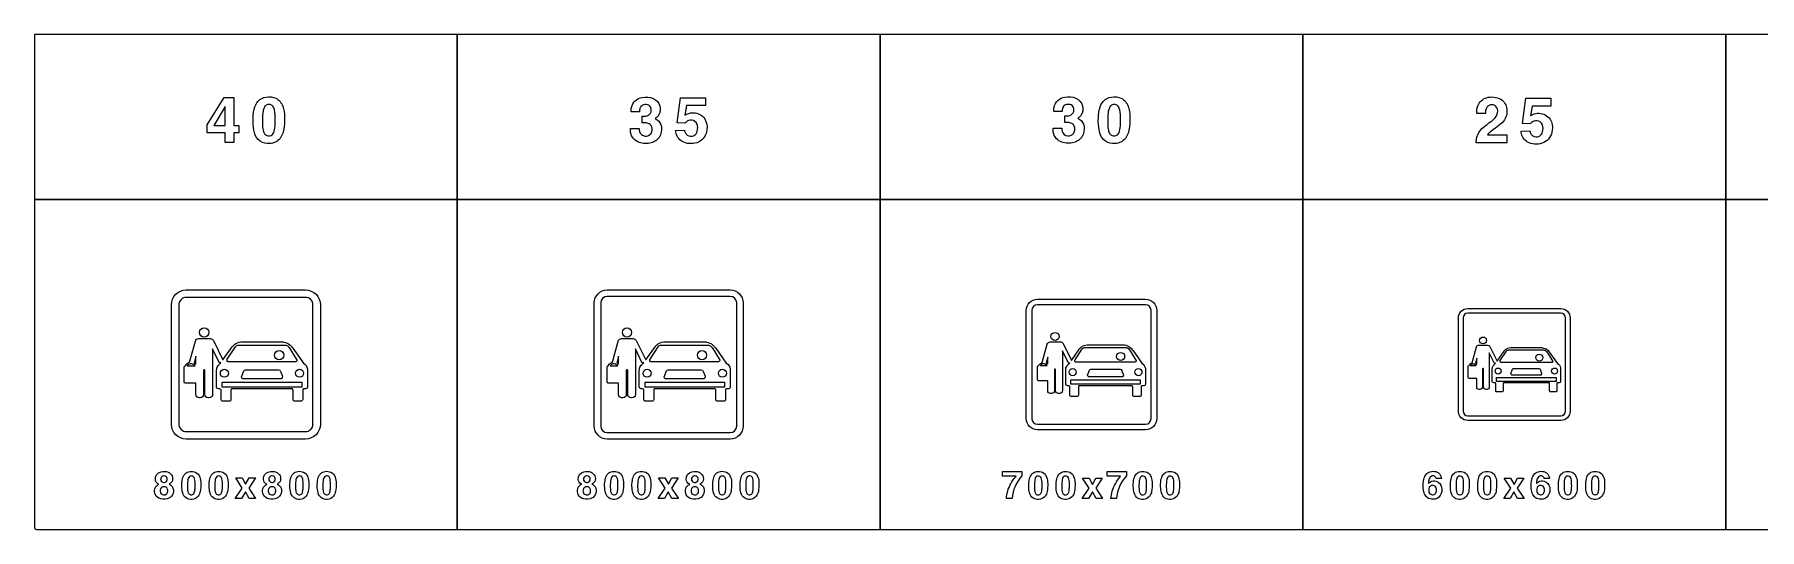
# Model space of a CAD drawing. Extents: x 0 to 18160, y 0 to 2655.
# Drawn here: x 0 to 9262, y 0 to 2655 of the extents above; entities that cross this region are included whole.
import ezdxf

# ---------------------------------------------------------------- set-up
doc = ezdxf.new("R2010")
doc.units = 0
doc.header["$MEASUREMENT"] = 0

msp = doc.modelspace()

# ---------------------------------------------------------------- linework, layer by layer
for points in [[(0, 1770), (2270, 1770), (2270, 2655), (0, 2655)], [(2270, 1770), (4540, 1770), (4540, 2655), (2270, 2655)], [(4540, 1770), (6810, 1770), (6810, 2655), (4540, 2655)], [(6810, 1770), (9080, 1770), (9080, 2655), (6810, 2655)], [(9080, 1770), (11350, 1770), (11350, 2655), (9080, 2655)], [(927.496, 2171.35), (1017.9, 2317.79), (1070.98, 2317.79), (1070.98, 2166.57), (1097.95, 2166.57), (1097.95, 2128.53), (1070.98, 2128.53), (1070.98, 2076.28), (1023.46, 2076.28), (1023.46, 2128.53), (927.496, 2128.53)], [(1023.46, 2269.13), (963.474, 2166.57), (1023.46, 2166.57)], [(2270, 0), (4540, 0), (4540, 1770), (2270, 1770)], [(4540, 0), (6810, 0), (6810, 1770), (4540, 1770)], [(6810, 0), (9080, 0), (9080, 1770), (6810, 1770)], [(9080, 0), (11350, 0), (11350, 1770), (9080, 1770)], [(1434.7, 790.851), (1434.7, 763.819), (1007.9, 763.819), (1007.9, 790.851)], [(3704.7, 790.851), (3704.7, 763.819), (3277.9, 763.819), (3277.9, 790.851)], [(5937.24, 802.619), (5937.24, 778.966), (5563.79, 778.966), (5563.79, 802.619)], [(8169.78, 814.388), (8169.78, 794.114), (7849.68, 794.114), (7849.68, 814.388)], [(1115.2, 221.769), (1080.08, 276.319), (1114.84, 276.319), (1133.11, 242.267), (1151.83, 276.319), (1185.98, 276.319), (1150.44, 222.29), (1186.95, 166.272), (1152.4, 166.272), (1132.54, 202.362), (1112.14, 166.272), (1077.99, 166.272)], [(3385.19, 221.769), (3350.07, 276.319), (3384.84, 276.319), (3403.11, 242.267), (3421.83, 276.319), (3455.97, 276.319), (3420.43, 222.29), (3456.95, 166.271), (3422.4, 166.271), (3402.54, 202.361), (3382.14, 166.271), (3347.99, 166.271)], [(5662.41, 221.387), (5627.29, 275.936), (5662.06, 275.936), (5680.33, 241.884), (5699.05, 275.936), (5733.19, 275.936), (5697.65, 221.908), (5734.17, 165.889), (5699.62, 165.889), (5679.76, 201.979), (5659.35, 165.889), (5625.21, 165.889)], [(7925.79, 221.523), (7890.67, 276.072), (7925.43, 276.072), (7943.7, 242.02), (7962.42, 276.072), (7996.57, 276.072), (7961.03, 222.044), (7997.54, 166.025), (7962.99, 166.025), (7943.13, 202.115), (7922.73, 166.025), (7888.58, 166.025)]]:
    msp.add_lwpolyline(points, close=True)
for points in [[(1173.29, 2191.65, -0.0563084), (1179.33, 2254.48, -0.130301), (1201.53, 2298.28, -0.174843), (1243.35, 2319.69, -0.147552), (1296.47, 2313.05, -0.192146), (1333.28, 2269.88, -0.0833996), (1342.52, 2212.85, -0.0545507), (1337.51, 2142.08, -0.116773), (1318.43, 2098, -0.221099), (1263.57, 2070.32, -0.162564), (1212.11, 2082.84, -0.174743), (1180.84, 2128.26, -0.0640867), (1173.37, 2186.95)], [(3199.84, 2150.87), (3246.2, 2150.87, 0.0411845), (3248.26, 2135.66, 0.335066), (3278.75, 2110.39, 0.276505), (3310.74, 2124.92, 0.158203), (3316.31, 2145.65, 0.0878221), (3313.34, 2161.57, 0.217575), (3294.82, 2178.43, 0.0882727), (3273.57, 2181.56), (3262.75, 2181.56), (3262.75, 2216.82, 0.0282129), (3282.34, 2217.42, 0.50028), (3309.32, 2262.91, 0.235001), (3290.79, 2277.96, 0.165496), (3265.12, 2275.67, 0.220849), (3250.9, 2259.12, 0.055705), (3248.02, 2240.92), (3203.2, 2240.92, -0.0488003), (3204.97, 2263.51, -0.30773), (3262.59, 2318.01, -0.146685), (3322.07, 2312.08, -0.469869), (3348.61, 2219.31, -0.0891152), (3336.57, 2207.54), (3332.3, 2204.54, -0.0245333), (3343.48, 2198.14, -0.202429), (3365.75, 2161.45, -0.422325), (3303.08, 2072, -0.154301), (3238.98, 2079.19, -0.287878), (3199.96, 2139.89, -0.0143877)], [(3442.43, 2139.57), (3489.39, 2141.35, 0.0452719), (3495.79, 2125.12, 0.0567733), (3500.53, 2118.25, 0.070207), (3504.95, 2114.77, 0.264984), (3540.97, 2112.87, 0.20748), (3558.38, 2135.98, 0.147389), (3557.24, 2174.01, 0.308532), (3527.86, 2195.42, 0.215743), (3498.08, 2185.19, 0.028781), (3492.71, 2178.95), (3450.09, 2180.96), (3467.91, 2315.64), (3601.95, 2315.64), (3601.95, 2273.77), (3501.51, 2273.77), (3492.55, 2221.76, -0.0211252), (3505.46, 2229.3, -0.121371), (3538.8, 2235.15, -0.244671), (3598.59, 2203.2, -0.173069), (3610.16, 2144.07, -0.256779), (3564.98, 2078.08, -0.199585), (3485.44, 2077.01, -0.245625), (3445.16, 2125.91, -0.0170062)], [(5469.08, 2152.29), (5515.45, 2152.29, 0.0411845), (5517.5, 2137.08, 0.335066), (5547.99, 2111.8, 0.276505), (5579.98, 2126.34, 0.158203), (5585.55, 2147.07, 0.0878221), (5582.59, 2162.99, 0.217575), (5564.07, 2179.85, 0.0882727), (5542.82, 2182.97), (5532, 2182.97), (5532, 2218.24, 0.0282129), (5551.59, 2218.83, 0.50028), (5578.56, 2264.33, 0.235001), (5560.04, 2279.38, 0.165496), (5534.37, 2277.09, 0.220849), (5520.15, 2260.54, 0.055705), (5517.27, 2242.33), (5472.44, 2242.33, -0.0488003), (5474.22, 2264.92, -0.30773), (5531.84, 2319.43, -0.146685), (5591.32, 2313.5, -0.469869), (5617.86, 2220.73, -0.0891152), (5605.81, 2208.96), (5601.55, 2205.96, -0.0245333), (5612.72, 2199.56, -0.202429), (5635, 2162.87, -0.422325), (5572.32, 2073.41, -0.154301), (5508.22, 2080.6, -0.287878), (5469.2, 2141.31, -0.0143877)], [(5711.68, 2191.65, -0.0563084), (5717.72, 2254.48, -0.130301), (5739.91, 2298.28, -0.174843), (5781.74, 2319.69, -0.147552), (5834.86, 2313.05, -0.192146), (5871.67, 2269.88, -0.0833996), (5880.91, 2212.85, -0.0545507), (5875.89, 2142.08, -0.116773), (5856.82, 2098, -0.221099), (5801.96, 2070.32, -0.162564), (5750.5, 2082.84, -0.174743), (5719.22, 2128.26, -0.0640867), (5711.76, 2186.95)], [(7741.06, 2074.79, -0.0640343), (7742.32, 2095.72, -0.161687), (7778.14, 2156.27, -0.0283718), (7819.97, 2188.65, 0.0545111), (7840.86, 2206.58, 0.192461), (7855.83, 2246.12, 0.234238), (7842.24, 2272.5, 0.196223), (7816.93, 2277.28, 0.252425), (7795.01, 2260.1, 0.0856617), (7790.86, 2243.08, 0.0202329), (7790.15, 2231.39), (7743.51, 2231.39, -0.0983795), (7749.55, 2272.7, -0.245047), (7795.72, 2315.83, -0.207102), (7872.69, 2307.49, -0.233443), (7905.15, 2255.16, -0.20961), (7886.99, 2190.98, -0.0785124), (7853.06, 2159.51, 0.0107372), (7817.24, 2133.72, 0.0665092), (7801.37, 2117.68), (7905.86, 2117.68), (7905.86, 2074.79)], [(1224.67, 2161.12, 0.0124589), (1225.19, 2154.8, 0.0668192), (1230.8, 2129.4, 0.615362), (1281.7, 2123.79, 0.0726881), (1287.15, 2136.83, 0.0588562), (1291.85, 2174.11, 0.0389037), (1290.23, 2241.09, 0.084671), (1283.64, 2264.43, 0.156013), (1272.18, 2276.6, 0.143208), (1256.47, 2279.56, 0.172584), (1240.71, 2273.36, 0.132565), (1230.76, 2257.8, 0.0498315), (1226.21, 2236.08, 0.0368731)], [(5763.06, 2161.12, 0.0124589), (5763.57, 2154.8, 0.0668192), (5769.18, 2129.4, 0.615362), (5820.09, 2123.79, 0.0726881), (5825.54, 2136.83, 0.0588562), (5830.24, 2174.11, 0.0389037), (5828.62, 2241.09, 0.084671), (5822.02, 2264.43, 0.156013), (5810.57, 2276.6, 0.143208), (5794.85, 2279.56, 0.172584), (5779.09, 2273.36, 0.132565), (5769.14, 2257.8, 0.0498315), (5764.6, 2236.08, 0.0368731)], [(7981.21, 2136.73), (8028.17, 2138.5, 0.0452719), (8034.56, 2122.27, 0.0567733), (8039.3, 2115.4, 0.070207), (8043.73, 2111.92, 0.264984), (8079.74, 2110.03, 0.20748), (8097.16, 2133.13, 0.147389), (8096.02, 2171.17, 0.308532), (8066.63, 2192.57, 0.215743), (8036.85, 2182.34, 0.028781), (8031.48, 2176.1), (7988.87, 2178.12), (8006.68, 2312.79), (8140.72, 2312.79), (8140.72, 2270.93), (8040.29, 2270.93), (8031.33, 2218.92, -0.0211252), (8044.24, 2226.46, -0.121371), (8077.57, 2232.3, -0.244671), (8137.37, 2200.35, -0.173069), (8148.94, 2141.23, -0.256779), (8103.76, 2075.23, -0.199585), (8024.22, 2074.17, -0.245625), (7983.93, 2123.06, -0.0170062)], [(2270, 1770), (0, 1770), (0.01, 10.02, 0.414794), (10.02, 0.01), (2270, 0)], [(815, 485, -0.414213), (735, 565), (735, 1205, -0.414213), (815, 1285), (1455, 1285, -0.414213), (1535, 1205), (1535, 565, -0.414213), (1455, 485)], [(815, 525), (1455, 525, 0.414213), (1495, 565), (1495, 1205, 0.414213), (1455, 1245), (815, 1245, 0.414213), (775, 1205), (775, 565, 0.414213)], [(3075, 485, -0.414213), (3005, 555), (3005, 1215, -0.414213), (3075, 1285), (3735, 1285, -0.414213), (3805, 1215), (3805, 555, -0.414213), (3735, 485)], [(3075, 520), (3735, 520, 0.414213), (3770, 555), (3770, 1215, 0.414213), (3735, 1250), (3075, 1250, 0.414213), (3040, 1215), (3040, 555, 0.414213)], [(5385, 535, -0.414213), (5325, 595), (5325, 1175, -0.414213), (5385, 1235), (5965, 1235, -0.414213), (6025, 1175), (6025, 595, -0.414213), (5965, 535)], [(5385, 565), (5965, 565, 0.414213), (5995, 595), (5995, 1175, 0.414213), (5965, 1205), (5385, 1205, 0.414213), (5355, 1175), (5355, 595, 0.414213)], [(7695, 585, -0.414213), (7645, 635), (7645, 1135, -0.414213), (7695, 1185), (8195, 1185, -0.414213), (8245, 1135), (8245, 635, -0.414213), (8195, 585)], [(7695, 610), (8195, 610, 0.414213), (8220, 635), (8220, 1135, 0.414213), (8195, 1160), (7695, 1160, 0.414213), (7670, 1135), (7670, 635, 0.414213)], [(1000.96, 894.399), (999.672, 893.763, -0.413802), (991.646, 896.499), (956.228, 968.594), (956.228, 855.987), (956.244, 724.752, -0.413897), (938.249, 706.766), (933.01, 706.768, -0.413866), (915.016, 724.752), (915.03, 852.982, 0.414533), (912.03, 855.985), (910.426, 855.986, 0.414567), (907.424, 852.982), (907.439, 724.751, -0.413892), (889.443, 706.766), (884.205, 706.768, -0.41387), (866.211, 724.752), (866.217, 785.115), (810.448, 785.115, -0.414213), (804.448, 791.115), (804.448, 872.381, -0.414213), (810.613, 878.381, -0.127404), (827.548, 895.251, -0.0535325), (833.083, 897.811), (863.931, 1010.61, -0.33755), (881.276, 1023.84), (944.178, 1023.84, -0.28548), (960.311, 1013.79), (1011.66, 909.29), (1061.73, 980.183, -0.0433558), (1064.66, 984.057, -0.0677925), (1080.41, 996.965, -0.128893), (1118.13, 1006.3), (1328.89, 1006.3, -0.0466371), (1333.19, 1006, -0.0249269), (1337.54, 1005.19, -0.123692), (1372.5, 989.405, -0.0271849), (1382.34, 978.7), (1383.3, 977.655, -0.0169789), (1386.47, 973.524, -0.0240585), (1387.82, 971.821), (1443.61, 892.813, -0.217776), (1465.55, 860.428), (1465.55, 766.851), (1465.54, 763.493, -0.377789), (1457.17, 754.019), (1444.99, 753.988, 0.414214), (1440.43, 749.512), (1440.45, 697.951, -0.415), (1430.89, 688.423), (1400.71, 688.453, -0.0246097), (1396.95, 688.413, -0.00871075), (1394.95, 688.767, -0.0716923), (1392.54, 689.3, -0.213605), (1388.7, 694.261, -0.071262), (1388.01, 700.332), (1388.01, 742.931, 0.0407418), (1387.83, 748.863, 0.114408), (1386.26, 752.633, 0.212182), (1382.79, 754.356, 0.0387596), (1379.39, 754.308), (1067.09, 753.996), (1060.45, 753.984, 0.148187), (1057.98, 753.428, 0.211182), (1054.69, 749.459, 0.105177), (1054.52, 747.856), (1054.42, 697.735), (1054.42, 696.844, -0.420324), (1045.81, 688.452), (1014.87, 688.453, -0.0202063), (1010.82, 688.439, -0.00735415), (1008.99, 688.773, -0.0404051), (1006.49, 689.389, -0.279281), (1002.37, 695.72, -0.0747049), (1002.15, 698.58), (1002.17, 700.332), (1002.17, 744.568, 0.0285896), (1002.13, 749.473, 0.358542), (995.046, 754.111), (987.671, 754.101, -0.178493), (979.267, 758.124, -0.180679), (977.029, 763.836), (976.762, 845.661), (976.741, 849.801), (978.397, 865.179, -0.143954), (991.99, 885.533, 0.0876738), (992.798, 886.377), (998.213, 891.549, 0.0300369), (999.229, 892.595)], [(886.418, 1056.81, -1), (936.037, 1056.81, -1)], [(3270.96, 894.399), (3269.67, 893.763, -0.413802), (3261.65, 896.499), (3226.23, 968.594), (3226.23, 855.987), (3226.24, 724.752, -0.413897), (3208.25, 706.766), (3203.01, 706.768, -0.413866), (3185.02, 724.752), (3185.03, 852.982, 0.414533), (3182.03, 855.985), (3180.43, 855.986, 0.414567), (3177.42, 852.982), (3177.44, 724.751, -0.413892), (3159.44, 706.766), (3154.2, 706.768, -0.41387), (3136.21, 724.752), (3136.22, 785.115), (3080.45, 785.115, -0.414213), (3074.45, 791.115), (3074.45, 872.381, -0.414213), (3080.61, 878.381, -0.127404), (3097.55, 895.251, -0.0535325), (3103.08, 897.811), (3133.93, 1010.61, -0.33755), (3151.28, 1023.84), (3214.18, 1023.84, -0.28548), (3230.31, 1013.79), (3281.66, 909.29), (3331.73, 980.183, -0.0433558), (3334.66, 984.057, -0.0677925), (3350.41, 996.965, -0.128893), (3388.13, 1006.3), (3598.89, 1006.3, -0.0466371), (3603.19, 1006, -0.0249269), (3607.54, 1005.19, -0.123692), (3642.5, 989.405, -0.0271849), (3652.34, 978.7), (3653.3, 977.655, -0.0169789), (3656.47, 973.524, -0.0240585), (3657.82, 971.821), (3713.61, 892.813, -0.217776), (3735.55, 860.428), (3735.55, 766.851), (3735.54, 763.493, -0.377789), (3727.17, 754.019), (3714.99, 753.988, 0.414214), (3710.43, 749.512), (3710.45, 697.951, -0.415), (3700.89, 688.423), (3670.71, 688.453, -0.0246097), (3666.95, 688.413, -0.00871075), (3664.95, 688.767, -0.0716923), (3662.54, 689.3, -0.213605), (3658.7, 694.261, -0.071262), (3658.01, 700.332), (3658.01, 742.931, 0.0407418), (3657.83, 748.863, 0.114408), (3656.26, 752.633, 0.212182), (3652.79, 754.356, 0.0387596), (3649.39, 754.308), (3337.09, 753.996), (3330.44, 753.984, 0.148187), (3327.97, 753.428, 0.211182), (3324.69, 749.459, 0.105177), (3324.52, 747.856), (3324.42, 697.735), (3324.42, 696.844, -0.420324), (3315.81, 688.452), (3284.87, 688.453, -0.0202063), (3280.82, 688.439, -0.00735415), (3278.99, 688.773, -0.0404051), (3276.49, 689.389, -0.279281), (3272.37, 695.72, -0.0747049), (3272.15, 698.58), (3272.17, 700.332), (3272.17, 744.568, 0.0285896), (3272.13, 749.473, 0.358542), (3265.05, 754.111), (3257.67, 754.101, -0.178493), (3249.27, 758.124, -0.180679), (3247.03, 763.836), (3246.76, 845.661), (3246.74, 849.801), (3248.4, 865.179, -0.143954), (3261.99, 885.533, 0.0876738), (3262.8, 886.377), (3268.21, 891.549, 0.0300369), (3269.23, 892.595)], [(3156.42, 1056.81, -1), (3206.04, 1056.81, -1)], [(5457.49, 1035.33, -1), (5500.91, 1035.33, -1)], [(7758.56, 1013.85, -1), (7795.78, 1013.85, -1)], [(856.641, 894.501, -0.0125616), (857.809, 893.709, -0.0566182), (866.228, 886.264), (866.228, 929.565)], [(1349.51, 988.249, -0.0341437), (1354.99, 986.397, -0.135886), (1367.11, 976.773), (1367.75, 975.672), (1407.55, 912.292, -0.0271054), (1408.81, 909.752, -0.455939), (1401.81, 899.015, -0.0438466), (1397.14, 899.015), (1110.63, 899.015), (1040.05, 899.197, -0.0812799), (1038.13, 899.569, -0.410317), (1033.63, 910.861, -0.0211947), (1035.07, 913.063), (1078.59, 980.523, -0.0966941), (1082.19, 984.523, -0.0933434), (1090.91, 988.035, -0.0584496), (1092.32, 988.249, -0.023847), (1100.71, 989.176), (1336.97, 989.117), (1344.29, 988.991, -0.0318749)], [(1288.93, 934.607, -1), (1338.54, 934.607, -1)], [(3126.64, 894.501, -0.0125616), (3127.81, 893.709, -0.0566182), (3136.23, 886.264), (3136.23, 929.565)], [(3619.51, 988.249, -0.0341437), (3624.99, 986.397, -0.135886), (3637.11, 976.773), (3637.75, 975.672), (3677.55, 912.292, -0.0271054), (3678.81, 909.752, -0.455939), (3671.81, 899.015, -0.0438466), (3667.14, 899.015), (3380.63, 899.015), (3310.05, 899.197, -0.0812799), (3308.13, 899.569, -0.410317), (3303.63, 910.861, -0.0211947), (3305.07, 913.063), (3348.59, 980.523, -0.0966941), (3352.19, 984.523, -0.0933434), (3360.91, 988.035, -0.0584496), (3362.32, 988.249, -0.023847), (3370.71, 989.176), (3606.97, 989.117), (3614.29, 988.991, -0.0318749)], [(3558.93, 934.607, -1), (3608.54, 934.607, -1)], [(5557.72, 893.224), (5556.59, 892.668, -0.413802), (5549.56, 895.062), (5518.57, 958.145), (5518.57, 859.614), (5518.59, 744.783, -0.413897), (5502.84, 729.046), (5498.26, 729.047, -0.413866), (5482.51, 744.783), (5482.53, 856.984, 0.414533), (5479.9, 859.612), (5478.5, 859.612, 0.414567), (5475.87, 856.985), (5475.88, 744.782, -0.413892), (5460.14, 729.046), (5455.55, 729.047, -0.41387), (5439.81, 744.783), (5439.82, 797.601), (5391.02, 797.601, -0.414213), (5385.77, 802.851), (5385.77, 873.958, -0.414213), (5391.16, 879.208, -0.127404), (5405.98, 893.969, -0.0535325), (5410.82, 896.21), (5437.81, 994.906, -0.33755), (5452.99, 1006.49), (5508.03, 1006.48, -0.28548), (5522.15, 997.693), (5567.07, 906.254), (5610.89, 968.285, -0.0433558), (5613.45, 971.675, -0.0677925), (5627.24, 982.97, -0.128893), (5660.24, 991.135), (5844.65, 991.135, -0.0466371), (5848.42, 990.874, -0.0249269), (5852.22, 990.163, -0.123692), (5882.81, 976.355, -0.0271849), (5891.42, 966.988), (5892.26, 966.073, -0.0169789), (5895.04, 962.459, -0.0240585), (5896.22, 960.969), (5945.03, 891.837, -0.217776), (5964.23, 863.5), (5964.23, 781.619), (5964.22, 778.682, -0.377789), (5956.9, 770.391), (5946.24, 770.365, 0.414214), (5942.25, 766.448), (5942.27, 721.332, -0.415), (5933.9, 712.995), (5907.5, 713.022, -0.0246097), (5904.21, 712.987, -0.00871075), (5902.46, 713.296, -0.0716923), (5900.35, 713.763, -0.213605), (5896.99, 718.104, -0.071262), (5896.38, 723.416), (5896.38, 760.689, 0.0407418), (5896.23, 765.88, 0.114408), (5894.85, 769.179, 0.212182), (5891.82, 770.687, 0.0387596), (5888.84, 770.645), (5615.58, 770.371), (5609.76, 770.361, 0.148187), (5607.6, 769.875, 0.211182), (5604.73, 766.401, 0.105177), (5604.58, 764.999), (5604.49, 721.143), (5604.49, 720.364, -0.420324), (5596.96, 713.021), (5569.89, 713.022, -0.0202063), (5566.34, 713.009, -0.00735415), (5564.74, 713.302, -0.0404051), (5562.55, 713.841, -0.279281), (5558.94, 719.38, -0.0747049), (5558.76, 721.883), (5558.78, 723.416), (5558.78, 762.122, 0.0285896), (5558.74, 766.414, 0.358542), (5552.54, 770.472), (5546.09, 770.464, -0.178493), (5538.73, 773.984, -0.180679), (5536.77, 778.982), (5536.54, 850.579), (5536.52, 854.201), (5537.97, 867.656, -0.143954), (5549.87, 885.467, 0.0876738), (5550.57, 886.205), (5555.31, 890.731, 0.0300369), (5556.2, 891.645)], [(5862.7, 975.343, -0.0341437), (5867.49, 973.723, -0.135886), (5878.1, 965.302), (5878.66, 964.338), (5913.48, 908.881, -0.0271054), (5914.58, 906.658, -0.455939), (5908.46, 897.263, -0.0438466), (5904.37, 897.263), (5653.68, 897.263), (5591.92, 897.423, -0.0812799), (5590.24, 897.748, -0.410317), (5586.3, 907.629, -0.0211947), (5587.56, 909.555), (5625.64, 968.582, -0.0966941), (5628.79, 972.082, -0.0933434), (5636.42, 975.155, -0.0584496), (5637.66, 975.343, -0.023847), (5644.99, 976.154), (5851.72, 976.103), (5858.13, 975.992, -0.0318749)], [(5809.69, 928.406, -1), (5853.1, 928.406, -1)], [(7844.47, 892.049), (7843.5, 891.572, -0.413802), (7837.48, 893.624), (7810.92, 947.696), (7810.92, 863.241), (7810.93, 764.814, -0.413897), (7797.44, 751.325), (7793.51, 751.326, -0.413866), (7780.01, 764.814), (7780.02, 860.987, 0.414533), (7777.77, 863.239), (7776.57, 863.239, 0.414567), (7774.32, 860.987), (7774.33, 764.813, -0.413892), (7760.83, 751.325), (7756.9, 751.326, -0.41387), (7743.41, 764.814), (7743.41, 810.086), (7701.59, 810.086, -0.414213), (7697.09, 814.586), (7697.09, 875.536, -0.414213), (7701.71, 880.036, -0.127404), (7714.41, 892.688, -0.0535325), (7718.56, 894.608), (7741.7, 979.206, -0.33755), (7754.71, 989.132), (7801.88, 989.13, -0.28548), (7813.98, 981.594), (7852.49, 903.217), (7890.05, 956.387, -0.0433558), (7892.24, 959.293, -0.0677925), (7904.06, 968.974, -0.128893), (7932.35, 975.973), (8090.42, 975.973, -0.0466371), (8093.65, 975.749, -0.0249269), (8096.91, 975.14, -0.123692), (8123.13, 963.304, -0.0271849), (8130.5, 955.275), (8131.23, 954.491, -0.0169789), (8133.61, 951.393, -0.0240585), (8134.62, 950.116), (8176.46, 890.86, -0.217776), (8192.92, 866.571), (8192.92, 796.388), (8192.91, 793.87, -0.377789), (8186.63, 786.764), (8177.5, 786.741, 0.414214), (8174.08, 783.384), (8174.09, 744.713, -0.415), (8166.92, 737.567), (8144.29, 737.59, -0.0246097), (8141.46, 737.56, -0.00871075), (8139.96, 737.825, -0.0716923), (8138.16, 738.225, -0.213605), (8135.28, 741.946, -0.071262), (8134.75, 746.499), (8134.75, 778.448, 0.0407418), (8134.63, 782.897, 0.114408), (8133.45, 785.725, 0.212182), (8130.85, 787.017, 0.0387596), (8128.3, 786.981), (7894.07, 786.747), (7889.08, 786.738, 0.148187), (7887.23, 786.321, 0.211182), (7884.77, 783.344, 0.105177), (7884.64, 782.142), (7884.57, 744.551), (7884.56, 743.883, -0.420324), (7878.11, 737.589), (7854.9, 737.59, -0.0202063), (7851.86, 737.579, -0.00735415), (7850.49, 737.83, -0.0404051), (7848.62, 738.292, -0.279281), (7845.52, 743.04, -0.0747049), (7845.36, 745.185), (7845.38, 746.499), (7845.38, 779.676, 0.0285896), (7845.35, 783.355, 0.358542), (7840.03, 786.833), (7834.5, 786.826, -0.178493), (7828.2, 789.843, -0.180679), (7826.52, 794.127), (7826.32, 855.496), (7826.31, 858.601), (7827.55, 870.134, -0.143954), (7837.74, 885.4, 0.0876738), (7838.35, 886.033), (7842.41, 889.912, 0.0300369), (7843.17, 890.696)], [(8105.89, 962.437, -0.0341437), (8110, 961.048, -0.135886), (8119.09, 953.83), (8119.57, 953.004), (8149.42, 905.469, -0.0271054), (8150.36, 903.564, -0.455939), (8145.11, 895.511, -0.0438466), (8141.61, 895.511), (7926.72, 895.511), (7873.79, 895.648, -0.0812799), (7872.35, 895.927, -0.410317), (7868.97, 904.396, -0.0211947), (7870.05, 906.047), (7902.69, 956.642, -0.0966941), (7905.39, 959.642, -0.0933434), (7911.93, 962.276, -0.0584496), (7912.99, 962.437, -0.023847), (7919.28, 963.132), (8096.48, 963.088), (8101.97, 962.993, -0.0318749)], [(8060.45, 922.205, -1), (8097.66, 922.205, -1)], [(850.091, 887.331, -0.0663155), (848.521, 887.543), (843.741, 888.851, 0.180004), (827.478, 884.574, 0.0559607), (820.35, 878.381), (862.481, 878.381, 0.0712035), (853.484, 885.697, 0.039099)], [(997.749, 838.045, -1), (1040.89, 838.045, -1)], [(1118.17, 808.383, -0.356986), (1111.14, 819.024), (1123.2, 850.896, -0.343869), (1131.99, 856.375, -0.0296254), (1133.65, 856.387), (1306.5, 856.387, -0.0323852), (1310.01, 856.392, -0.346747), (1320.97, 848.28), (1322.13, 844.683), (1330.65, 821.603, -0.311194), (1326.25, 809.085, -0.021484), (1322.94, 808.383)], [(1401.67, 838.045, -1), (1444.82, 838.045, -1)], [(3120.09, 887.331, -0.0663155), (3118.52, 887.543), (3113.74, 888.851, 0.180004), (3097.48, 884.574, 0.0559607), (3090.35, 878.381), (3132.48, 878.381, 0.0712035), (3123.48, 885.697, 0.039099)], [(3267.75, 838.045, -1), (3310.88, 838.045, -1)], [(3388.17, 808.383, -0.356986), (3381.14, 819.024), (3393.2, 850.896, -0.343869), (3401.99, 856.375, -0.0296254), (3403.65, 856.387), (3576.5, 856.387, -0.0323852), (3580.01, 856.392, -0.346747), (3590.97, 848.28), (3592.13, 844.683), (3600.65, 821.603, -0.311194), (3596.25, 809.085, -0.021484), (3592.94, 808.383)], [(3671.67, 838.045, -1), (3714.82, 838.045, -1)], [(5425.7, 887.04, -0.0663155), (5424.33, 887.225), (5420.15, 888.369, 0.180004), (5405.92, 884.627, 0.0559607), (5399.68, 879.208), (5436.55, 879.208, 0.0712035), (5428.67, 885.61, 0.039099)], [(5431.44, 893.313, -0.0125616), (5432.46, 892.621, -0.0566182), (5439.82, 886.106), (5439.82, 923.995)], [(5554.9, 843.915, -1), (5592.65, 843.915, -1)], [(5660.27, 817.96, -0.356986), (5654.12, 827.271), (5664.67, 855.159, -0.343869), (5672.37, 859.953, -0.0296254), (5673.82, 859.963), (5825.06, 859.963, -0.0323852), (5828.13, 859.968, -0.346747), (5837.72, 852.87), (5838.74, 849.723), (5846.19, 829.527, -0.311194), (5842.34, 818.575, -0.021484), (5839.45, 817.96)], [(5908.34, 843.915, -1), (5946.09, 843.915, -1)], [(7731.32, 886.748, -0.0663155), (7730.14, 886.907), (7726.56, 887.888, 0.180004), (7714.36, 884.681, 0.0559607), (7709.01, 880.036), (7740.61, 880.036, 0.0712035), (7733.86, 885.523, 0.039099)], [(7736.23, 892.126, -0.0125616), (7737.11, 891.532, -0.0566182), (7743.42, 885.948), (7743.42, 918.424)], [(7842.06, 849.784, -1), (7874.41, 849.784, -1)], [(7932.38, 827.537, -0.356986), (7927.1, 835.518), (7936.15, 859.422, -0.343869), (7942.74, 863.531, -0.0296254), (7943.99, 863.54), (8073.63, 863.54, -0.0323852), (8076.25, 863.544, -0.346747), (8084.48, 857.46), (8085.35, 854.762), (8091.74, 837.452, -0.311194), (8088.44, 828.064, -0.021484), (8085.96, 827.537)], [(8145, 849.784, -1), (8177.37, 849.784, -1)], [(667.968, 242.323, -0.0382282), (664.485, 243.627, -0.270406), (649.106, 267.703, -0.377372), (679.437, 309.622, -0.15371), (717.921, 307.513, -0.416366), (738.324, 258.058, -0.173733), (723.774, 243.674), (722.328, 242.987, -0.0479914), (731.997, 238.034, -0.173856), (743.608, 221.873, -0.440125), (712.542, 164.243, -0.184), (667.115, 168.106, -0.410286), (649.627, 226.897, -0.151435), (664.035, 240.357)], [(677.305, 267.821, 0.0587981), (678.182, 263.887, 0.18403), (685.267, 254.717, 0.217144), (702.684, 253.485, 0.192437), (710.883, 260.57, 0.157808), (712.542, 273.982, 0.166677), (707.968, 282.821, 0.173614), (695.954, 287.323, 0.2359), (681.001, 280.902, 0.184791)], [(791.138, 234.258, -0.0563084), (794.763, 271.959, -0.130301), (808.081, 298.238, -0.174843), (833.176, 311.082, -0.147552), (865.048, 307.101, -0.192146), (887.133, 281.201, -0.0833996), (892.678, 246.983, -0.0545507), (889.668, 204.518, -0.116773), (878.223, 178.073, -0.221099), (845.308, 161.461, -0.162564), (814.432, 168.973, -0.174743), (795.664, 196.224, -0.0640867), (791.185, 231.438)], [(821.967, 215.94, 0.0124589), (822.275, 212.149, 0.0668192), (825.64, 196.912, 0.615362), (856.185, 193.547, 0.0726881), (859.455, 201.367, 0.0588562), (862.275, 223.736, 0.0389037), (861.304, 263.926, 0.084671), (857.346, 277.93, 0.156013), (850.474, 285.229, 0.143208), (841.043, 287.006, 0.172584), (831.588, 283.286, 0.132565), (825.616, 273.949, 0.0498315), (822.891, 260.916, 0.0368731)], [(937.884, 234.249, -0.0563084), (941.51, 271.95, -0.130301), (954.827, 298.23, -0.174843), (979.922, 311.073, -0.147552), (1011.79, 307.092, -0.192146), (1033.88, 281.192, -0.0833996), (1039.42, 246.974, -0.0545507), (1036.41, 204.509, -0.116773), (1024.97, 178.064, -0.221099), (992.055, 161.452, -0.162564), (961.178, 168.964, -0.174743), (942.41, 196.215, -0.0640867), (937.931, 231.429)], [(968.713, 215.931, 0.0124589), (969.021, 212.14, 0.0668192), (972.386, 196.903, 0.615362), (1002.93, 193.538, 0.0726881), (1006.2, 201.358, 0.0588562), (1009.02, 223.727, 0.0389037), (1008.05, 263.917, 0.084671), (1004.09, 277.922, 0.156013), (997.22, 285.22, 0.143208), (987.789, 286.997, 0.172584), (978.334, 283.277, 0.132565), (972.363, 273.94, 0.0498315), (969.637, 260.907, 0.0368731)], [(1248.01, 242.296, -0.0382282), (1244.53, 243.599, -0.270406), (1229.15, 267.675, -0.377372), (1259.48, 309.594, -0.15371), (1297.96, 307.485, -0.416366), (1318.36, 258.03, -0.173733), (1303.82, 243.646), (1302.37, 242.959, -0.0479914), (1312.04, 238.007, -0.173856), (1323.65, 221.846, -0.440125), (1292.58, 164.215, -0.184), (1247.16, 168.078, -0.410286), (1229.67, 226.869, -0.151435), (1244.08, 240.329)], [(1257.35, 267.793, 0.0587981), (1258.22, 263.86, 0.18403), (1265.31, 254.689, 0.217144), (1282.73, 253.457, 0.192437), (1290.92, 260.542, 0.157808), (1292.58, 273.955, 0.166677), (1288.01, 282.793, 0.173614), (1276, 287.296, 0.2359), (1261.04, 280.874, 0.184791)], [(1371.18, 234.284, -0.0563084), (1374.8, 271.986, -0.130301), (1388.12, 298.265, -0.174843), (1413.22, 311.109, -0.147552), (1445.09, 307.128, -0.192146), (1467.17, 281.228, -0.0833996), (1472.72, 247.01, -0.0545507), (1469.71, 204.545, -0.116773), (1458.26, 178.1, -0.221099), (1425.35, 161.488, -0.162564), (1394.47, 169, -0.174743), (1375.71, 196.251, -0.0640867), (1371.23, 231.465)], [(1402.01, 215.967, 0.0124589), (1402.32, 212.175, 0.0668192), (1405.68, 196.939, 0.615362), (1436.23, 193.574, 0.0726881), (1439.5, 201.394, 0.0588562), (1442.32, 223.763, 0.0389037), (1441.34, 263.953, 0.084671), (1437.39, 277.957, 0.156013), (1430.52, 285.256, 0.143208), (1421.08, 287.033, 0.172584), (1411.63, 283.313, 0.132565), (1405.66, 273.976, 0.0498315), (1402.93, 260.943, 0.0368731)], [(1517.93, 234.312, -0.0563084), (1521.55, 272.013, -0.130301), (1534.87, 298.293, -0.174843), (1559.96, 311.136, -0.147552), (1591.84, 307.155, -0.192146), (1613.92, 281.255, -0.0833996), (1619.47, 247.037, -0.0545507), (1616.46, 204.573, -0.116773), (1605.01, 178.127, -0.221099), (1572.1, 161.516, -0.162564), (1541.22, 169.028, -0.174743), (1522.45, 196.279, -0.0640867), (1517.97, 231.492)], [(1548.75, 215.994, 0.0124589), (1549.06, 212.203, 0.0668192), (1552.43, 196.966, 0.615362), (1582.97, 193.601, 0.0726881), (1586.24, 201.421, 0.0588562), (1589.06, 223.791, 0.0389037), (1588.09, 263.98, 0.084671), (1584.13, 277.985, 0.156013), (1577.26, 285.283, 0.143208), (1567.83, 287.061, 0.172584), (1558.38, 283.34, 0.132565), (1552.4, 274.004, 0.0498315), (1549.68, 260.971, 0.0368731)], [(2937.96, 242.323, -0.0382282), (2934.48, 243.627, -0.270406), (2919.1, 267.702, -0.377372), (2949.43, 309.622, -0.15371), (2987.91, 307.513, -0.416366), (3008.32, 258.058, -0.173733), (2993.77, 243.674), (2992.32, 242.987, -0.0479914), (3001.99, 238.034, -0.173856), (3013.6, 221.873, -0.440125), (2982.54, 164.243, -0.184), (2937.11, 168.105, -0.410286), (2919.62, 226.897, -0.151435), (2934.03, 240.357)], [(2947.3, 267.821, 0.0587981), (2948.18, 263.887, 0.18403), (2955.26, 254.717, 0.217144), (2972.68, 253.485, 0.192437), (2980.88, 260.57, 0.157808), (2982.54, 273.982, 0.166677), (2977.96, 282.821, 0.173614), (2965.95, 287.323, 0.2359), (2951, 280.902, 0.184791)], [(3061.13, 234.257, -0.0563084), (3064.76, 271.959, -0.130301), (3078.07, 298.238, -0.174843), (3103.17, 311.082, -0.147552), (3135.04, 307.101, -0.192146), (3157.13, 281.2, -0.0833996), (3162.67, 246.982, -0.0545507), (3159.66, 204.518, -0.116773), (3148.22, 178.073, -0.221099), (3115.3, 161.461, -0.162564), (3084.43, 168.973, -0.174743), (3065.66, 196.224, -0.0640867), (3061.18, 231.437)], [(3091.96, 215.94, 0.0124589), (3092.27, 212.148, 0.0668192), (3095.63, 196.911, 0.615362), (3126.18, 193.546, 0.0726881), (3129.45, 201.366, 0.0588562), (3132.27, 223.736, 0.0389037), (3131.3, 263.926, 0.084671), (3127.34, 277.93, 0.156013), (3120.47, 285.229, 0.143208), (3111.04, 287.006, 0.172584), (3101.58, 283.286, 0.132565), (3095.61, 273.949, 0.0498315), (3092.89, 260.916, 0.0368731)], [(3207.88, 234.248, -0.0563084), (3211.5, 271.95, -0.130301), (3224.82, 298.229, -0.174843), (3249.92, 311.073, -0.147552), (3281.79, 307.092, -0.192146), (3303.87, 281.192, -0.0833996), (3309.42, 246.974, -0.0545507), (3306.41, 204.509, -0.116773), (3294.96, 178.064, -0.221099), (3262.05, 161.452, -0.162564), (3231.17, 168.964, -0.174743), (3212.4, 196.215, -0.0640867), (3207.93, 231.428)], [(3238.71, 215.931, 0.0124589), (3239.02, 212.139, 0.0668192), (3242.38, 196.902, 0.615362), (3272.93, 193.537, 0.0726881), (3276.2, 201.357, 0.0588562), (3279.02, 223.727, 0.0389037), (3278.04, 263.917, 0.084671), (3274.09, 277.921, 0.156013), (3267.21, 285.22, 0.143208), (3257.78, 286.997, 0.172584), (3248.33, 283.277, 0.132565), (3242.36, 273.94, 0.0498315), (3239.63, 260.907, 0.0368731)], [(3518, 242.296, -0.0382282), (3514.52, 243.599, -0.270406), (3499.14, 267.675, -0.377372), (3529.47, 309.594, -0.15371), (3567.96, 307.485, -0.416366), (3588.36, 258.03, -0.173733), (3573.81, 243.646), (3572.36, 242.959, -0.0479914), (3582.03, 238.007, -0.173856), (3593.64, 221.845, -0.440125), (3562.58, 164.215, -0.184), (3517.15, 168.078, -0.410286), (3499.66, 226.869, -0.151435), (3514.07, 240.329)], [(3527.34, 267.793, 0.0587981), (3528.22, 263.86, 0.18403), (3535.3, 254.689, 0.217144), (3552.72, 253.457, 0.192437), (3560.92, 260.542, 0.157808), (3562.58, 273.954, 0.166677), (3558, 282.793, 0.173614), (3545.99, 287.296, 0.2359), (3531.04, 280.874, 0.184791)], [(3641.17, 234.284, -0.0563084), (3644.8, 271.986, -0.130301), (3658.12, 298.265, -0.174843), (3683.21, 311.109, -0.147552), (3715.08, 307.128, -0.192146), (3737.17, 281.227, -0.0833996), (3742.71, 247.009, -0.0545507), (3739.7, 204.545, -0.116773), (3728.26, 178.099, -0.221099), (3695.34, 161.488, -0.162564), (3664.47, 169, -0.174743), (3645.7, 196.251, -0.0640867), (3641.22, 231.464)], [(3672, 215.967, 0.0124589), (3672.31, 212.175, 0.0668192), (3675.68, 196.938, 0.615362), (3706.22, 193.573, 0.0726881), (3709.49, 201.393, 0.0588562), (3712.31, 223.763, 0.0389037), (3711.34, 263.953, 0.084671), (3707.38, 277.957, 0.156013), (3700.51, 285.256, 0.143208), (3691.08, 287.033, 0.172584), (3681.62, 283.313, 0.132565), (3675.65, 273.976, 0.0498315), (3672.93, 260.943, 0.0368731)], [(3787.92, 234.312, -0.0563084), (3791.54, 272.013, -0.130301), (3804.86, 298.293, -0.174843), (3829.96, 311.136, -0.147552), (3861.83, 307.155, -0.192146), (3883.91, 281.255, -0.0833996), (3889.46, 247.037, -0.0545507), (3886.45, 204.572, -0.116773), (3875, 178.127, -0.221099), (3842.09, 161.515, -0.162564), (3811.21, 169.027, -0.174743), (3792.45, 196.278, -0.0640867), (3787.97, 231.492)], [(3818.75, 215.994, 0.0124589), (3819.06, 212.203, 0.0668192), (3822.42, 196.966, 0.615362), (3852.97, 193.601, 0.0726881), (3856.24, 201.421, 0.0588562), (3859.06, 223.79, 0.0389037), (3858.09, 263.98, 0.084671), (3854.13, 277.985, 0.156013), (3847.26, 285.283, 0.143208), (3837.82, 287.06, 0.172584), (3828.37, 283.34, 0.132565), (3822.4, 274.004, 0.0498315), (3819.67, 260.97, 0.0368731)], [(5197.97, 311.538), (5301.72, 311.538), (5301.72, 287.747, 0.17337), (5248.52, 165.709), (5218.19, 165.709, -0.0554097), (5224.99, 205.33, -0.10295), (5266.79, 281.111), (5270.2, 285.353), (5197.97, 285.353)], [(5338.35, 233.875, -0.0563084), (5341.98, 271.576, -0.130301), (5355.29, 297.856, -0.174843), (5380.39, 310.699, -0.147552), (5412.26, 306.718, -0.192146), (5434.35, 280.818, -0.0833996), (5439.89, 246.6, -0.0545507), (5436.88, 204.136, -0.116773), (5425.44, 177.69, -0.221099), (5392.52, 161.079, -0.162564), (5361.65, 168.591, -0.174743), (5342.88, 195.842, -0.0640867), (5338.4, 231.055)], [(5369.18, 215.557, 0.0124589), (5369.49, 211.766, 0.0668192), (5372.85, 196.529, 0.615362), (5403.4, 193.164, 0.0726881), (5406.67, 200.984, 0.0588562), (5409.49, 223.354, 0.0389037), (5408.52, 263.543, 0.084671), (5404.56, 277.548, 0.156013), (5397.69, 284.846, 0.143208), (5388.26, 286.624, 0.172584), (5378.8, 282.903, 0.132565), (5372.83, 273.567, 0.0498315), (5370.1, 260.534, 0.0368731)], [(5485.1, 233.866, -0.0563084), (5488.72, 271.567, -0.130301), (5502.04, 297.847, -0.174843), (5527.14, 310.69, -0.147552), (5559.01, 306.709, -0.192146), (5581.09, 280.809, -0.0833996), (5586.64, 246.591, -0.0545507), (5583.63, 204.127, -0.116773), (5572.18, 177.681, -0.221099), (5539.27, 161.07, -0.162564), (5508.39, 168.582, -0.174743), (5489.62, 195.833, -0.0640867), (5485.14, 231.046)], [(5515.93, 215.548, 0.0124589), (5516.23, 211.757, 0.0668192), (5519.6, 196.52, 0.615362), (5550.14, 193.155, 0.0726881), (5553.41, 200.975, 0.0588562), (5556.23, 223.345, 0.0389037), (5555.26, 263.534, 0.084671), (5551.31, 277.539, 0.156013), (5544.43, 284.837, 0.143208), (5535, 286.615, 0.172584), (5525.55, 282.894, 0.132565), (5519.58, 273.558, 0.0498315), (5516.85, 260.525, 0.0368731)], [(5759.16, 311.51), (5862.9, 311.51), (5862.9, 287.719, 0.17337), (5809.7, 165.681), (5779.37, 165.681, -0.0554097), (5786.17, 205.302, -0.10295), (5827.97, 281.084), (5831.39, 285.325), (5759.16, 285.325)], [(5899.54, 233.902, -0.0563084), (5903.16, 271.603, -0.130301), (5916.48, 297.883, -0.174843), (5941.57, 310.726, -0.147552), (5973.45, 306.745, -0.192146), (5995.53, 280.845, -0.0833996), (6001.08, 246.627, -0.0545507), (5998.07, 204.162, -0.116773), (5986.62, 177.717, -0.221099), (5953.71, 161.106, -0.162564), (5922.83, 168.618, -0.174743), (5904.06, 195.869, -0.0640867), (5899.58, 231.082)], [(5930.36, 215.584, 0.0124589), (5930.67, 211.793, 0.0668192), (5934.04, 196.556, 0.615362), (5964.58, 193.191, 0.0726881), (5967.85, 201.011, 0.0588562), (5970.67, 223.381, 0.0389037), (5969.7, 263.57, 0.084671), (5965.74, 277.575, 0.156013), (5958.87, 284.873, 0.143208), (5949.44, 286.651, 0.172584), (5939.99, 282.93, 0.132565), (5934.01, 273.594, 0.0498315), (5931.29, 260.561, 0.0368731)], [(6046.28, 233.929, -0.0563084), (6049.91, 271.631, -0.130301), (6063.22, 297.91, -0.174843), (6088.32, 310.754, -0.147552), (6120.19, 306.773, -0.192146), (6142.28, 280.872, -0.0833996), (6147.82, 246.654, -0.0545507), (6144.81, 204.19, -0.116773), (6133.37, 177.744, -0.221099), (6100.45, 161.133, -0.162564), (6069.58, 168.645, -0.174743), (6050.81, 195.896, -0.0640867), (6046.33, 231.109)], [(6077.11, 215.612, 0.0124589), (6077.42, 211.82, 0.0668192), (6080.78, 196.583, 0.615362), (6111.33, 193.218, 0.0726881), (6114.6, 201.038, 0.0588562), (6117.42, 223.408, 0.0389037), (6116.45, 263.597, 0.084671), (6112.49, 277.602, 0.156013), (6105.62, 284.901, 0.143208), (6096.19, 286.678, 0.172584), (6086.73, 282.958, 0.132565), (6080.76, 273.621, 0.0498315), (6078.04, 260.588, 0.0368731)], [(7553.86, 273.901), (7525.61, 273.901, 0.0333099), (7523.62, 279.233, 0.308433), (7507.89, 287.93, 0.256298), (7491.16, 277.717, 0.0718547), (7486.8, 266.674, 0.0422837), (7483.79, 247.859, -0.0343264), (7495.07, 255.821, -0.198215), (7524.83, 258.546, -0.294049), (7555.09, 226.603, -0.195966), (7547.53, 181.769, -0.251599), (7509.24, 161.911, -0.162734), (7477.67, 171.224, -0.142524), (7461.25, 194.636, -0.0867955), (7455.85, 229.162, -0.0561633), (7459.19, 267.835, -0.143087), (7476.02, 299.778, -0.165016), (7500.4, 311.366, -0.137094), (7531.63, 307.598, -0.238813), (7552.18, 282.1, -0.0169871)], [(7601.73, 234.02, -0.0563084), (7605.35, 271.721, -0.130301), (7618.67, 298.001, -0.174843), (7643.77, 310.845, -0.147552), (7675.64, 306.864, -0.192146), (7697.72, 280.963, -0.0833996), (7703.27, 246.745, -0.0545507), (7700.26, 204.281, -0.116773), (7688.81, 177.835, -0.221099), (7655.9, 161.224, -0.162564), (7625.02, 168.736, -0.174743), (7606.25, 195.987, -0.0640867), (7601.78, 231.2)], [(7632.56, 215.702, 0.0124589), (7632.86, 211.911, 0.0668192), (7636.23, 196.674, 0.615362), (7666.78, 193.309, 0.0726881), (7670.05, 201.129, 0.0588562), (7672.86, 223.499, 0.0389037), (7671.89, 263.688, 0.084671), (7667.94, 277.693, 0.156013), (7661.06, 284.992, 0.143208), (7651.63, 286.769, 0.172584), (7642.18, 283.049, 0.132565), (7636.21, 273.712, 0.0498315), (7633.48, 260.679, 0.0368731)], [(7748.47, 234.02, -0.0563084), (7752.1, 271.721, -0.130301), (7765.42, 298.001, -0.174843), (7790.51, 310.845, -0.147552), (7822.38, 306.864, -0.192146), (7844.47, 280.963, -0.0833996), (7850.01, 246.745, -0.0545507), (7847, 204.281, -0.116773), (7835.56, 177.835, -0.221099), (7802.64, 161.224, -0.162564), (7771.77, 168.736, -0.174743), (7753, 195.987, -0.0640867), (7748.52, 231.2)], [(7779.3, 215.702, 0.0124589), (7779.61, 211.911, 0.0668192), (7782.98, 196.674, 0.615362), (7813.52, 193.309, 0.0726881), (7816.79, 201.129, 0.0588562), (7819.61, 223.499, 0.0389037), (7818.64, 263.688, 0.084671), (7814.68, 277.693, 0.156013), (7807.81, 284.992, 0.143208), (7798.38, 286.769, 0.172584), (7788.92, 283.049, 0.132565), (7782.95, 273.712, 0.0498315), (7780.23, 260.679, 0.0368731)], [(8133.77, 273.892), (8105.52, 273.892, 0.0333099), (8103.53, 279.224, 0.308433), (8087.8, 287.92, 0.256298), (8071.07, 277.707, 0.0718547), (8066.71, 266.664, 0.0422837), (8063.7, 247.849, -0.0343264), (8074.98, 255.811, -0.198215), (8104.74, 258.536, -0.294049), (8135, 226.593, -0.195966), (8127.44, 181.759, -0.251599), (8089.15, 161.902, -0.162734), (8057.59, 171.214, -0.142524), (8041.16, 194.627, -0.0867955), (8035.76, 229.153, -0.0561633), (8039.1, 267.826, -0.143087), (8055.93, 299.769, -0.165016), (8080.31, 311.356, -0.137094), (8111.54, 307.589, -0.238813), (8132.09, 282.091, -0.0169871)], [(8181.64, 234.038, -0.0563084), (8185.26, 271.739, -0.130301), (8198.58, 298.019, -0.174843), (8223.68, 310.862, -0.147552), (8255.55, 306.881, -0.192146), (8277.63, 280.981, -0.0833996), (8283.18, 246.763, -0.0545507), (8280.17, 204.298, -0.116773), (8268.72, 177.853, -0.221099), (8235.81, 161.242, -0.162564), (8204.93, 168.754, -0.174743), (8186.16, 196.005, -0.0640867), (8181.69, 231.218)], [(8212.47, 215.72, 0.0124589), (8212.78, 211.929, 0.0668192), (8216.14, 196.692, 0.615362), (8246.69, 193.327, 0.0726881), (8249.96, 201.147, 0.0588562), (8252.78, 223.517, 0.0389037), (8251.8, 263.706, 0.084671), (8247.85, 277.711, 0.156013), (8240.97, 285.009, 0.143208), (8231.54, 286.787, 0.172584), (8222.09, 283.066, 0.132565), (8216.12, 273.73, 0.0498315), (8213.39, 260.697, 0.0368731)], [(8328.38, 234.065, -0.0563084), (8332.01, 271.767, -0.130301), (8345.33, 298.046, -0.174843), (8370.42, 310.89, -0.147552), (8402.29, 306.909, -0.192146), (8424.38, 281.008, -0.0833996), (8429.92, 246.79, -0.0545507), (8426.92, 204.326, -0.116773), (8415.47, 177.88, -0.221099), (8382.55, 161.269, -0.162564), (8351.68, 168.781, -0.174743), (8332.91, 196.032, -0.0640867), (8328.43, 231.245)], [(8359.21, 215.748, 0.0124589), (8359.52, 211.956, 0.0668192), (8362.89, 196.719, 0.615362), (8393.43, 193.354, 0.0726881), (8396.7, 201.174, 0.0588562), (8399.52, 223.544, 0.0389037), (8398.55, 263.733, 0.084671), (8394.59, 277.738, 0.156013), (8387.72, 285.037, 0.143208), (8378.29, 286.814, 0.172584), (8368.84, 283.094, 0.132565), (8362.86, 273.757, 0.0498315), (8360.14, 260.724, 0.0368731)], [(674.84, 207.087, 0.0490068), (675.765, 200.381, 0.121824), (679.864, 191.992, 0.229649), (696.878, 185.641, 0.256774), (712.873, 195.57, 0.178638), (714.674, 215.12, 0.196143), (706.475, 226.186, 0.197496), (689.082, 228.271, 0.222887), (677.163, 219.006, 0.124888)], [(1254.88, 207.059, 0.0490068), (1255.81, 200.353, 0.121824), (1259.91, 191.964, 0.229649), (1276.92, 185.613, 0.256774), (1292.91, 195.542, 0.178638), (1294.72, 215.092, 0.196143), (1286.52, 226.158, 0.197496), (1269.12, 228.244, 0.222887), (1257.2, 218.978, 0.124888)], [(2944.83, 207.086, 0.0490068), (2945.76, 200.38, 0.121824), (2949.86, 191.992, 0.229649), (2966.87, 185.641, 0.256774), (2982.87, 195.57, 0.178638), (2984.67, 215.12, 0.196143), (2976.47, 226.186, 0.197496), (2959.08, 228.271, 0.222887), (2947.16, 219.006, 0.124888)], [(3524.88, 207.059, 0.0490068), (3525.8, 200.352, 0.121824), (3529.9, 191.964, 0.229649), (3546.91, 185.613, 0.256774), (3562.91, 195.542, 0.178638), (3564.71, 215.092, 0.196143), (3556.51, 226.158, 0.197496), (3539.12, 228.244, 0.222887), (3527.2, 218.978, 0.124888)], [(7485.38, 212.1, 0.0641861), (7486.63, 201.84, 0.139351), (7492.27, 191.745, 0.240104), (7510.16, 186.129, 0.267924), (7524.24, 196.247, 0.140614), (7527.13, 216.603, 0.112774), (7523.2, 227.693, 0.271024), (7505.59, 236.271, 0.294594), (7487.58, 224.423, 0.0908659)], [(8065.29, 212.091, 0.0641861), (8066.54, 201.83, 0.139351), (8072.18, 191.736, 0.240104), (8090.07, 186.119, 0.267924), (8104.15, 196.238, 0.140614), (8107.04, 216.593, 0.112774), (8103.11, 227.683, 0.271024), (8085.5, 236.262, 0.294594), (8067.49, 224.413, 0.0908659)]]:
    msp.add_lwpolyline(points, format="xyb", close=True)

doc.saveas('drawing.dxf')
